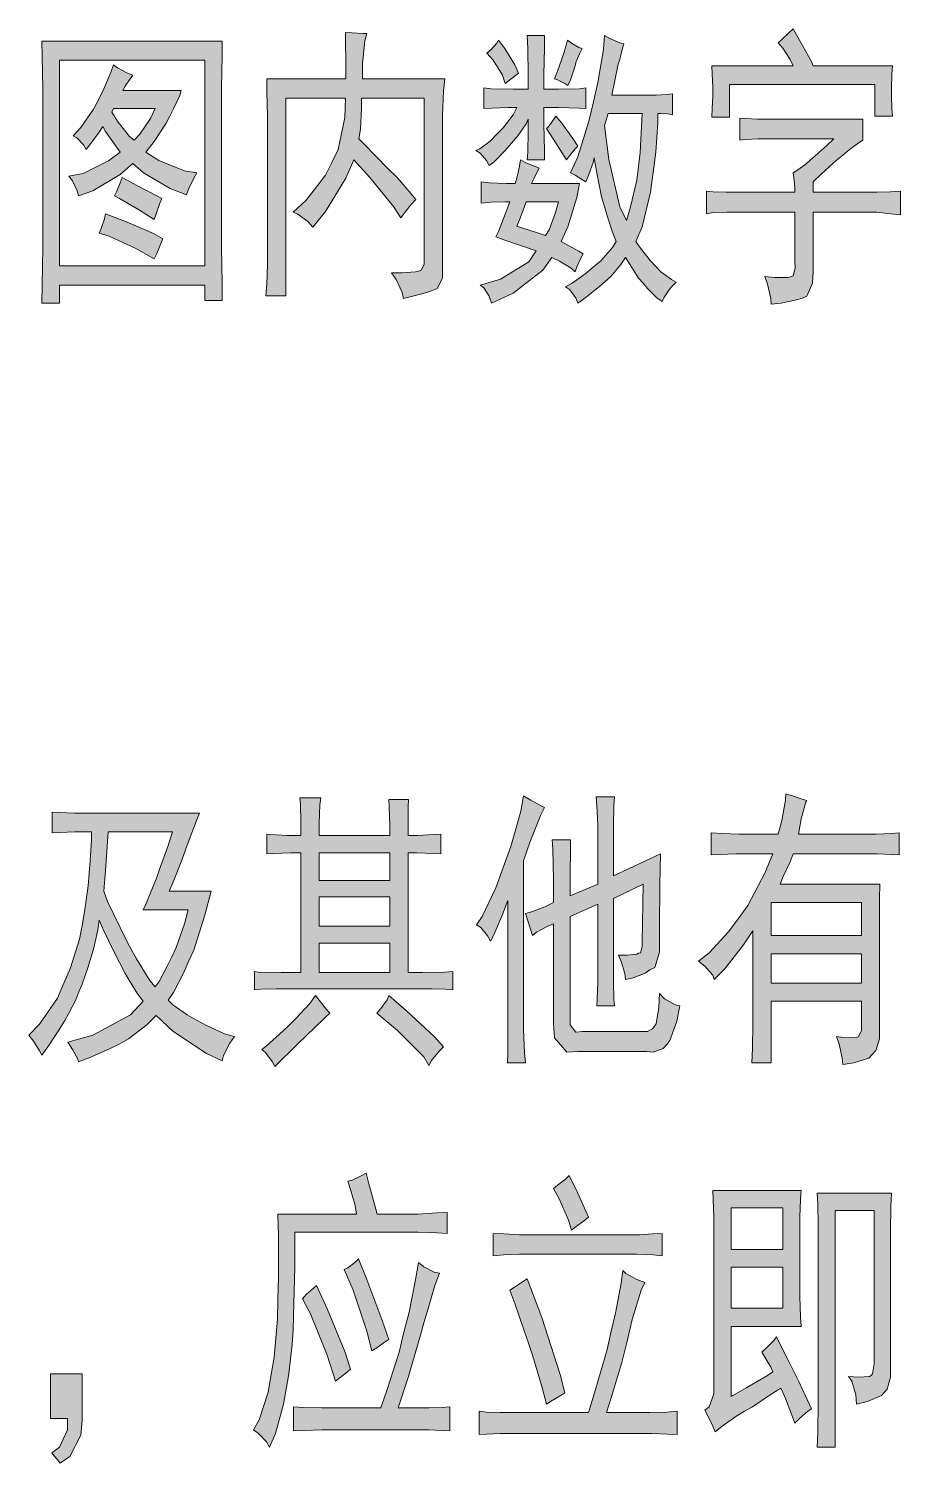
# Model space of a CAD drawing. Header units: millimetres. Extents: x 568 to 57335, y 85 to 28579.
# Drawn here: x 57292.76 to 57305.43, y 28330.88 to 28351.74 of the extents above; entities that cross this region are included whole.
import ezdxf

# ---------------------------------------------------------------- set-up
doc = ezdxf.new("R2010")
doc.units = ezdxf.units.MM

msp = doc.modelspace()

# ---------------------------------------------------------------- hatches: boundary and pattern name
h = msp.add_hatch(color=0)
h.dxf.hatch_style = 2
h.paths.add_polyline_path([(57296.602, 28349.069), (57296.792, 28349.243), (57297.073, 28349.608), (57297.164, 28349.79), (57297.256, 28349.98), (57297.354, 28350.444), (57297.362, 28350.725), (57296.496, 28350.725), (57296.496, 28347.853), (57296.207, 28347.853), (57296.222, 28348.02), (57296.23, 28348.309), (57296.23, 28348.423), (57296.23, 28350.299), (57296.23, 28350.466), (57296.222, 28350.824), (57296.222, 28351.006), (57297.37, 28351.006), (57297.37, 28351.234), (57297.362, 28351.576), (57297.362, 28351.682), (57297.461, 28351.674), (57297.62, 28351.667), (57297.673, 28351.667), (57297.643, 28351.56), (57297.613, 28351.226), (57297.613, 28351.006), (57298.806, 28351.006), (57298.79, 28350.831), (57298.775, 28350.474), (57298.775, 28350.299), (57298.775, 28348.24), (57298.775, 28348.111), (57298.699, 28347.959), (57298.623, 28347.929), (57298.547, 28347.898), (57298.342, 28347.845), (57298.205, 28347.815), (57298.19, 28347.898), (57298.099, 28348.088), (57298.031, 28348.187), (57298.183, 28348.187), (57298.38, 28348.202), (57298.426, 28348.21), (57298.464, 28348.225), (57298.509, 28348.309), (57298.509, 28348.377), (57298.509, 28350.725), (57297.597, 28350.725), (57297.597, 28350.573), (57297.582, 28350.277), (57297.56, 28350.132), (57297.62, 28350.071), (57297.818, 28349.866), (57297.97, 28349.714), (57298.114, 28349.57), (57298.319, 28349.334), (57298.388, 28349.251), (57298.312, 28349.175), (57298.205, 28349.038), (57298.167, 28348.985), (57298.061, 28349.152), (57297.719, 28349.57), (57297.484, 28349.828), (57297.37, 28349.562), (57297.073, 28349.076), (57296.891, 28348.848), (57296.815, 28348.932), (57296.671, 28349.038)])
h = msp.add_hatch(color=0)
h.dxf.hatch_style = 2
h.paths.add_polyline_path([(57300.021, 28350.854), (57300.021, 28351.059), (57300.014, 28351.447), (57300.006, 28351.636), (57300.257, 28351.636), (57300.257, 28351.454), (57300.249, 28351.067), (57300.249, 28350.854), (57300.462, 28350.854), (57300.766, 28350.862), (57300.857, 28350.877), (57300.857, 28350.573), (57300.766, 28350.58), (57300.462, 28350.588), (57300.249, 28350.588), (57300.249, 28350.345), (57300.257, 28349.965), (57300.257, 28349.828), (57300.006, 28349.828), (57300.014, 28349.942), (57300.021, 28350.239), (57300.021, 28350.421), (57299.991, 28350.352), (57299.869, 28350.178), (57299.778, 28350.071), (57299.687, 28349.965), (57299.527, 28349.798), (57299.451, 28349.745), (57299.413, 28349.821), (57299.322, 28349.927), (57299.261, 28349.965), (57299.315, 28349.988), (57299.466, 28350.102), (57299.565, 28350.201), (57299.656, 28350.292), (57299.801, 28350.482), (57299.854, 28350.588), (57299.725, 28350.588), (57299.489, 28350.58), (57299.375, 28350.573), (57299.375, 28350.877), (57299.482, 28350.862), (57299.801, 28350.854)])
h = msp.add_hatch(color=0)
h.dxf.hatch_style = 2
h.paths.add_polyline_path([(57299.588, 28351.568), (57299.679, 28351.447), (57299.824, 28351.211), (57299.877, 28351.089), (57299.687, 28350.937), (57299.649, 28351.059), (57299.512, 28351.279), (57299.421, 28351.378), (57299.482, 28351.431), (57299.565, 28351.523)])
h = msp.add_hatch(color=0)
h.dxf.hatch_style = 2
h.paths.add_polyline_path([(57300.804, 28351.447), (57300.773, 28351.378), (57300.72, 28351.257), (57300.705, 28351.196), (57300.682, 28351.135), (57300.637, 28350.991), (57300.599, 28350.907), (57300.553, 28350.937), (57300.447, 28350.991), (57300.401, 28351.006), (57300.447, 28351.12), (57300.545, 28351.393), (57300.591, 28351.568), (57300.652, 28351.523), (57300.758, 28351.462)])
h = msp.add_hatch(color=0)
h.paths.add_polyline_path([(57301.411, 28351.515), (57301.396, 28351.469), (57301.366, 28351.355), (57301.351, 28351.287), (57301.328, 28351.219), (57301.275, 28350.96), (57301.237, 28350.77), (57301.814, 28350.77), (57301.882, 28350.77), (57302.034, 28350.778), (57302.118, 28350.786), (57302.118, 28350.482), (57302.05, 28350.497), (57301.943, 28350.504), (57301.905, 28350.504), (57301.905, 28350.368), (57301.875, 28349.942), (57301.837, 28349.646), (57301.799, 28349.357), (57301.677, 28348.856), (57301.586, 28348.643), (57301.655, 28348.544), (57301.799, 28348.362), (57301.875, 28348.278), (57301.951, 28348.202), (57302.103, 28348.088), (57302.171, 28348.05), (57302.095, 28347.974), (57301.996, 28347.83), (57301.966, 28347.769), (57301.89, 28347.823), (57301.753, 28347.959), (57301.693, 28348.035), (57301.624, 28348.111), (57301.503, 28348.301), (57301.434, 28348.408), (57301.366, 28348.309), (57301.222, 28348.134), (57301.138, 28348.058), (57301.062, 28347.99), (57300.864, 28347.83), (57300.743, 28347.747), (57300.712, 28347.823), (57300.621, 28347.944), (57300.561, 28347.982), (57300.659, 28348.035), (57300.864, 28348.18), (57300.971, 28348.271), (57301.077, 28348.362), (57301.244, 28348.552), (57301.297, 28348.643), (57301.252, 28348.765), (57301.168, 28349.015), (57301.13, 28349.152), (57301.085, 28349.289), (57301.016, 28349.638), (57300.978, 28349.859), (57300.963, 28349.79), (57300.902, 28349.616), (57300.857, 28349.509), (57300.811, 28349.54), (57300.705, 28349.608), (57300.637, 28349.638), (57300.743, 28349.874), (57300.902, 28350.39), (57300.971, 28350.672), (57301.032, 28350.953), (57301.115, 28351.431), (57301.13, 28351.636), (57301.206, 28351.591), (57301.351, 28351.53)])
h.paths.add_polyline_path([(57301.13, 28350.33), (57301.191, 28349.836), (57301.351, 28349.144), (57301.449, 28348.947), (57301.51, 28349.144), (57301.601, 28349.532), (57301.624, 28349.737), (57301.647, 28349.935), (57301.67, 28350.314), (57301.677, 28350.504), (57301.184, 28350.504)])
h = msp.add_hatch(color=0)
h.dxf.hatch_style = 2
h.paths.add_polyline_path([(57303.873, 28351.735), (57303.987, 28351.523), (57304.139, 28351.257), (57304.162, 28351.196), (57305.317, 28351.196), (57305.309, 28351.067), (57305.301, 28350.877), (57305.301, 28350.808), (57305.301, 28350.748), (57305.309, 28350.58), (57305.317, 28350.466), (57305.058, 28350.466), (57305.058, 28350.922), (57302.946, 28350.922), (57302.946, 28350.451), (57302.688, 28350.451), (57302.695, 28350.573), (57302.703, 28350.755), (57302.703, 28350.824), (57302.703, 28350.892), (57302.695, 28351.074), (57302.688, 28351.196), (57303.873, 28351.196), (57303.827, 28351.287), (57303.721, 28351.454), (57303.653, 28351.53), (57303.706, 28351.576), (57303.812, 28351.674)])
h = msp.add_hatch(color=0)
h.paths.add_polyline_path([(57295.569, 28351.553), (57295.569, 28351.34), (57295.561, 28350.877), (57295.561, 28350.618), (57295.561, 28348.81), (57295.561, 28348.552), (57295.569, 28348.035), (57295.569, 28347.785), (57295.318, 28347.785), (57295.318, 28348.005), (57293.206, 28348.005), (57293.206, 28347.747), (57292.948, 28347.747), (57292.955, 28348.012), (57292.963, 28348.552), (57292.963, 28348.833), (57292.963, 28350.618), (57292.963, 28350.862), (57292.955, 28351.333), (57292.948, 28351.553)])
h.paths.add_polyline_path([(57295.318, 28348.286), (57295.318, 28351.279), (57293.206, 28351.279), (57293.206, 28348.286)])
h = msp.add_hatch(color=0)
h.paths.add_polyline_path([(57294.27, 28351.059), (57294.232, 28351.006), (57294.163, 28350.9), (57294.125, 28350.839), (57294.976, 28350.839), (57294.954, 28350.763), (57294.87, 28350.58), (57294.809, 28350.466), (57294.756, 28350.36), (57294.581, 28350.094), (57294.46, 28349.942), (57294.65, 28349.821), (57295.022, 28349.669), (57295.204, 28349.638), (57295.159, 28349.562), (57295.083, 28349.403), (57295.052, 28349.319), (57294.817, 28349.41), (57294.429, 28349.638), (57294.27, 28349.775), (57294.087, 28349.616), (57293.692, 28349.38), (57293.48, 28349.304), (57293.464, 28349.38), (57293.396, 28349.524), (57293.343, 28349.593), (57293.548, 28349.631), (57293.92, 28349.813), (57294.087, 28349.942), (57294.004, 28350.056), (57293.875, 28350.239), (57293.837, 28350.314), (57293.784, 28350.231), (57293.662, 28350.064), (57293.594, 28349.98), (57293.556, 28350.049), (57293.457, 28350.147), (57293.404, 28350.178), (57293.518, 28350.299), (57293.7, 28350.565), (57293.776, 28350.71), (57293.852, 28350.862), (57293.958, 28351.112), (57293.989, 28351.211), (57294.049, 28351.165), (57294.194, 28351.089)])
h.paths.add_polyline_path([(57293.966, 28350.52), (57294.057, 28350.375), (57294.224, 28350.17), (57294.293, 28350.117), (57294.376, 28350.201), (57294.528, 28350.428), (57294.596, 28350.573), (57293.989, 28350.573)])
h = msp.add_hatch(color=0)
h.dxf.hatch_style = 2
h.paths.add_polyline_path([(57300.424, 28350.466), (57300.507, 28350.36), (57300.667, 28350.14), (57300.743, 28350.026), (57300.705, 28349.988), (57300.621, 28349.889), (57300.576, 28349.828), (57300.485, 28349.973), (57300.34, 28350.201), (57300.287, 28350.284), (57300.325, 28350.322), (57300.393, 28350.421)])
h = msp.add_hatch(color=0)
h.dxf.hatch_style = 2
h.paths.add_polyline_path([(57304.884, 28350.421), (57304.884, 28350.117), (57304.83, 28350.079), (57304.686, 28349.973), (57304.595, 28349.897), (57304.496, 28349.821), (57304.283, 28349.623), (57304.162, 28349.509), (57304.162, 28349.357), (57305.02, 28349.357), (57305.089, 28349.357), (57305.286, 28349.365), (57305.431, 28349.372), (57305.431, 28349.031), (57305.286, 28349.046), (57305.089, 28349.069), (57305.02, 28349.069), (57304.162, 28349.069), (57304.162, 28348.202), (57304.154, 28348.035), (57304.071, 28347.845), (57303.995, 28347.815), (57303.919, 28347.792), (57303.698, 28347.747), (57303.554, 28347.731), (57303.546, 28347.815), (57303.501, 28348.02), (57303.463, 28348.134), (57303.607, 28348.119), (57303.797, 28348.119), (57303.835, 28348.126), (57303.873, 28348.142), (57303.903, 28348.256), (57303.896, 28348.354), (57303.896, 28349.069), (57303.007, 28349.069), (57302.908, 28349.069), (57302.711, 28349.061), (57302.612, 28349.046), (57302.612, 28349.372), (57302.711, 28349.365), (57302.901, 28349.357), (57302.999, 28349.357), (57303.896, 28349.357), (57303.896, 28349.433), (57303.881, 28349.57), (57303.873, 28349.638), (57303.926, 28349.676), (57304.055, 28349.767), (57304.124, 28349.828), (57304.192, 28349.889), (57304.367, 28350.041), (57304.466, 28350.132), (57303.478, 28350.132), (57303.364, 28350.132), (57303.174, 28350.125), (57303.098, 28350.117), (57303.098, 28350.436), (57303.174, 28350.428), (57303.356, 28350.421), (57303.463, 28350.421)])
h = msp.add_hatch(color=0)
h.paths.add_polyline_path([(57300.181, 28349.707), (57300.158, 28349.676), (57300.105, 28349.562), (57300.067, 28349.486), (57300.766, 28349.486), (57300.728, 28349.281), (57300.599, 28348.856), (57300.5, 28348.643), (57300.599, 28348.59), (57300.758, 28348.499), (57300.819, 28348.461), (57300.788, 28348.4), (57300.728, 28348.271), (57300.705, 28348.202), (57300.644, 28348.256), (57300.477, 28348.354), (57300.363, 28348.408), (57300.234, 28348.225), (57299.801, 28347.891), (57299.489, 28347.747), (57299.451, 28347.845), (57299.375, 28347.967), (57299.322, 28348.005), (57299.618, 28348.096), (57300.029, 28348.347), (57300.135, 28348.506), (57299.953, 28348.567), (57299.664, 28348.666), (57299.55, 28348.711), (57299.588, 28348.787), (57299.687, 28349.038), (57299.755, 28349.22), (57299.687, 28349.22), (57299.482, 28349.213), (57299.337, 28349.198), (57299.337, 28349.509), (57299.451, 28349.494), (57299.702, 28349.486), (57299.831, 28349.486), (57299.854, 28349.562), (57299.892, 28349.737), (57299.907, 28349.828), (57299.976, 28349.79), (57300.112, 28349.737)])
h.paths.add_polyline_path([(57299.854, 28348.863), (57299.93, 28348.841), (57300.143, 28348.772), (57300.272, 28348.727), (57300.325, 28348.81), (57300.416, 28349.061), (57300.462, 28349.22), (57299.991, 28349.22), (57299.96, 28349.137), (57299.892, 28348.955)])
h = msp.add_hatch(color=0)
h.dxf.hatch_style = 2
h.paths.add_polyline_path([(57294.118, 28349.57), (57294.331, 28349.456), (57294.619, 28349.304), (57294.695, 28349.266), (57294.665, 28349.198), (57294.612, 28349.046), (57294.581, 28348.962), (57294.369, 28349.099), (57294.08, 28349.266), (57294.004, 28349.304), (57294.034, 28349.365), (57294.087, 28349.494)])
h = msp.add_hatch(color=0)
h.dxf.hatch_style = 2
h.paths.add_polyline_path([(57293.875, 28349.046), (57294.156, 28348.939), (57294.574, 28348.757), (57294.71, 28348.681), (57294.68, 28348.613), (57294.619, 28348.468), (57294.581, 28348.392), (57294.323, 28348.537), (57293.928, 28348.719), (57293.784, 28348.765), (57293.814, 28348.833), (57293.86, 28348.97)])
h = msp.add_hatch(color=0)
h.paths.add_polyline_path([(57298.274, 28338.014), (57298.479, 28338.014), (57298.806, 28338.022), (57298.927, 28338.029), (57298.927, 28337.763), (57298.813, 28337.771), (57298.616, 28337.779), (57298.54, 28337.779), (57296.496, 28337.779), (57296.359, 28337.779), (57296.131, 28337.771), (57296.04, 28337.763), (57296.04, 28338.029), (57296.093, 28338.022), (57296.427, 28338.014), (57296.716, 28338.014), (57296.716, 28339.754), (57296.564, 28339.754), (57296.314, 28339.746), (57296.222, 28339.739), (57296.222, 28340.027), (57296.268, 28340.02), (57296.519, 28340.005), (57296.716, 28340.005), (57296.716, 28340.195), (57296.709, 28340.461), (57296.701, 28340.552), (57297.005, 28340.552), (57296.99, 28340.453), (57296.982, 28340.187), (57296.982, 28340.005), (57298.008, 28340.005), (57298.008, 28340.157), (57298, 28340.423), (57297.993, 28340.529), (57298.281, 28340.529), (57298.274, 28340.423), (57298.274, 28340.157), (57298.274, 28340.005), (57298.41, 28340.005), (57298.654, 28340.02), (57298.752, 28340.027), (57298.752, 28339.739), (57298.646, 28339.746), (57298.403, 28339.754), (57298.274, 28339.754)])
h.paths.add_polyline_path([(57298.008, 28338.014), (57298.008, 28338.44), (57296.982, 28338.44), (57296.982, 28338.014)])
h.paths.add_polyline_path([(57298.008, 28338.69), (57298.008, 28339.116), (57296.982, 28339.116), (57296.982, 28338.69)])
h.paths.add_polyline_path([(57298.008, 28339.351), (57298.008, 28339.754), (57296.982, 28339.754), (57296.982, 28339.351)])
h = msp.add_hatch(color=0)
h.dxf.hatch_style = 2
h.paths.add_polyline_path([(57300.257, 28340.415), (57300.203, 28340.309), (57300.051, 28339.921), (57299.953, 28339.64), (57299.953, 28337.406), (57299.953, 28337.194), (57299.968, 28336.844), (57299.983, 28336.7), (57299.717, 28336.7), (57299.725, 28336.844), (57299.725, 28337.194), (57299.725, 28337.406), (57299.725, 28339.063), (57299.649, 28338.857), (57299.52, 28338.561), (57299.474, 28338.47), (57299.428, 28338.546), (57299.33, 28338.668), (57299.269, 28338.706), (57299.353, 28338.827), (57299.55, 28339.245), (57299.656, 28339.541), (57299.77, 28339.845), (57299.915, 28340.362), (57299.953, 28340.582), (57300.059, 28340.521), (57300.211, 28340.438)])
h = msp.add_hatch(color=0)
h.dxf.hatch_style = 2
h.paths.add_polyline_path([(57300.386, 28339.032), (57300.386, 28339.359), (57300.378, 28339.815), (57300.371, 28339.944), (57300.637, 28339.944), (57300.637, 28339.83), (57300.629, 28339.427), (57300.629, 28339.131), (57301.032, 28339.298), (57301.032, 28339.989), (57301.032, 28340.157), (57301.016, 28340.445), (57301.009, 28340.567), (57301.275, 28340.567), (57301.267, 28340.445), (57301.259, 28340.149), (57301.259, 28339.974), (57301.259, 28339.42), (57301.943, 28339.739), (57301.936, 28339.291), (57301.928, 28338.668), (57301.928, 28338.485), (57301.928, 28338.31), (57301.86, 28338.09), (57301.791, 28338.052), (57301.723, 28338.007), (57301.548, 28337.938), (57301.434, 28337.915), (57301.427, 28337.999), (57301.373, 28338.174), (57301.335, 28338.265), (57301.457, 28338.265), (57301.601, 28338.28), (57301.624, 28338.295), (57301.655, 28338.303), (57301.677, 28338.386), (57301.677, 28338.455), (57301.693, 28339.298), (57301.259, 28339.093), (57301.259, 28338.014), (57301.259, 28337.87), (57301.267, 28337.627), (57301.275, 28337.528), (57301.016, 28337.528), (57301.024, 28337.627), (57301.032, 28337.87), (57301.032, 28338.014), (57301.032, 28339.009), (57300.629, 28338.827), (57300.629, 28337.376), (57300.629, 28337.254), (57300.712, 28337.148), (57300.804, 28337.156), (57301.7, 28337.156), (57301.753, 28337.156), (57301.829, 28337.194), (57301.852, 28337.232), (57301.882, 28337.27), (57301.92, 28337.505), (57301.928, 28337.71), (57302.004, 28337.634), (57302.156, 28337.543), (57302.224, 28337.528), (57302.179, 28337.308), (57302.08, 28337.026), (57302.034, 28336.966), (57301.981, 28336.912), (57301.837, 28336.859), (57301.738, 28336.867), (57300.75, 28336.867), (57300.583, 28336.859), (57300.401, 28337.064), (57300.386, 28337.27), (57300.386, 28338.721), (57300.295, 28338.683), (57300.143, 28338.599), (57300.082, 28338.554), (57299.983, 28338.873), (57300.067, 28338.895), (57300.264, 28338.971)])
h = msp.add_hatch(color=0)
h.paths.add_polyline_path([(57302.498, 28338.181), (57302.65, 28338.303), (57302.931, 28338.607), (57303.075, 28338.797), (57303.212, 28338.987), (57303.463, 28339.458), (57303.577, 28339.739), (57303.121, 28339.739), (57303.037, 28339.739), (57302.809, 28339.731), (57302.68, 28339.724), (57302.68, 28340.043), (57302.84, 28340.035), (57303.09, 28340.027), (57303.174, 28340.027), (57303.653, 28340.027), (57303.706, 28340.225), (57303.759, 28340.521), (57303.767, 28340.612), (57303.865, 28340.582), (57304.017, 28340.529), (57304.071, 28340.514), (57304.055, 28340.491), (57303.987, 28340.248), (57303.949, 28340.027), (57304.975, 28340.027), (57305.081, 28340.027), (57305.301, 28340.035), (57305.415, 28340.043), (57305.415, 28339.724), (57305.301, 28339.731), (57305.096, 28339.739), (57305.013, 28339.739), (57303.873, 28339.739), (57303.827, 28339.625), (57303.729, 28339.412), (57303.683, 28339.298), (57305.134, 28339.298), (57305.127, 28339.085), (57305.127, 28338.706), (57305.127, 28338.538), (57305.127, 28337.171), (57305.127, 28337.049), (57305.073, 28336.882), (57305.02, 28336.821), (57304.975, 28336.768), (57304.754, 28336.7), (57304.595, 28336.677), (57304.587, 28336.776), (57304.542, 28336.973), (57304.504, 28337.087), (57304.595, 28337.072), (57304.739, 28337.064), (57304.785, 28337.072), (57304.823, 28337.08), (57304.868, 28337.171), (57304.868, 28337.254), (57304.868, 28337.596), (57303.554, 28337.596), (57303.554, 28336.7), (57303.273, 28336.7), (57303.28, 28336.912), (57303.288, 28337.27), (57303.288, 28337.422), (57303.288, 28338.622), (57303.151, 28338.417), (57302.878, 28338.067), (57302.726, 28337.915), (57302.703, 28337.976), (57302.589, 28338.105)])
h.paths.add_polyline_path([(57304.868, 28338.554), (57304.868, 28339.032), (57303.554, 28339.032), (57303.554, 28338.554)])
h.paths.add_polyline_path([(57304.868, 28337.862), (57304.868, 28338.288), (57303.554, 28338.288), (57303.554, 28337.862)])
h = msp.add_hatch(color=0)
h.paths.add_polyline_path([(57295.242, 28340.331), (57295.204, 28340.233), (57295.106, 28339.982), (57295.045, 28339.815), (57294.984, 28339.648), (57294.862, 28339.344), (57294.802, 28339.199), (57295.409, 28339.199), (57295.318, 28338.85), (57295.159, 28338.341), (57295.083, 28338.174), (57295.014, 28338.014), (57294.862, 28337.725), (57294.786, 28337.611), (57294.855, 28337.543), (57295.06, 28337.399), (57295.197, 28337.323), (57295.333, 28337.247), (57295.607, 28337.125), (57295.751, 28337.087), (57295.683, 28336.988), (57295.592, 28336.806), (57295.569, 28336.73), (57295.341, 28336.837), (57294.855, 28337.163), (57294.612, 28337.391), (57294.475, 28337.254), (57294.209, 28337.049), (57294.072, 28336.973), (57293.935, 28336.905), (57293.639, 28336.776), (57293.48, 28336.715), (57293.472, 28336.753), (57293.396, 28336.897), (57293.328, 28337.004), (57293.692, 28337.102), (57294.239, 28337.399), (57294.422, 28337.596), (57294.331, 28337.718), (57294.163, 28337.999), (57294.08, 28338.158), (57293.996, 28338.318), (57293.852, 28338.622), (57293.784, 28338.774), (57293.761, 28338.63), (57293.7, 28338.356), (57293.662, 28338.227), (57293.624, 28338.098), (57293.533, 28337.847), (57293.487, 28337.733), (57293.442, 28337.619), (57293.335, 28337.414), (57293.282, 28337.315), (57293.221, 28337.216), (57293.062, 28336.966), (57292.948, 28336.814), (57292.917, 28336.875), (57292.826, 28337.019), (57292.758, 28337.102), (57292.917, 28337.262), (57293.176, 28337.642), (57293.267, 28337.862), (57293.366, 28338.083), (57293.495, 28338.5), (57293.533, 28338.698), (57293.571, 28338.895), (57293.624, 28339.275), (57293.639, 28339.458), (57293.654, 28339.64), (57293.67, 28339.944), (57293.67, 28340.058), (57293.518, 28340.058), (57293.426, 28340.058), (57293.214, 28340.05), (57293.1, 28340.043), (57293.1, 28340.347), (57293.214, 28340.339), (57293.426, 28340.331), (57293.518, 28340.331)])
h.paths.add_polyline_path([(57293.852, 28339.199), (57293.905, 28339.047), (57294.087, 28338.668), (57294.201, 28338.44), (57294.323, 28338.212), (57294.521, 28337.9), (57294.596, 28337.809), (57294.657, 28337.885), (57294.771, 28338.105), (57294.84, 28338.242), (57294.9, 28338.379), (57295.022, 28338.721), (57295.075, 28338.926), (57294.422, 28338.926), (57294.467, 28339.017), (57294.558, 28339.245), (57294.612, 28339.374), (57294.657, 28339.503), (57294.779, 28339.845), (57294.847, 28340.058), (57293.913, 28340.058), (57293.905, 28339.921), (57293.875, 28339.496)])
h = msp.add_hatch(color=0)
h.dxf.hatch_style = 2
h.paths.add_polyline_path([(57296.146, 28336.897), (57296.215, 28336.95), (57296.405, 28337.118), (57296.526, 28337.232), (57296.64, 28337.346), (57296.845, 28337.566), (57296.929, 28337.68), (57296.982, 28337.611), (57297.081, 28337.482), (57297.134, 28337.422), (57297.058, 28337.353), (57296.663, 28336.966), (57296.336, 28336.647), (57296.298, 28336.723), (57296.2, 28336.852)])
h = msp.add_hatch(color=0)
h.dxf.hatch_style = 2
h.paths.add_polyline_path([(57297.993, 28337.68), (57298.251, 28337.46), (57298.654, 28337.087), (57298.79, 28336.935), (57298.73, 28336.875), (57298.616, 28336.738), (57298.578, 28336.662), (57298.502, 28336.791), (57298.122, 28337.171), (57297.818, 28337.422), (57297.879, 28337.49), (57297.97, 28337.619)])
h = msp.add_hatch(color=0)
h.dxf.hatch_style = 2
h.paths.add_polyline_path([(57297.666, 28335.097), (57297.704, 28334.945), (57297.787, 28334.648), (57297.825, 28334.504), (57298.281, 28334.504), (57298.418, 28334.504), (57298.692, 28334.519), (57298.843, 28334.527), (57298.843, 28334.223), (57298.692, 28334.231), (57298.418, 28334.238), (57298.281, 28334.238), (57296.625, 28334.238), (57296.625, 28333.737), (57296.61, 28333.03), (57296.602, 28332.817), (57296.587, 28332.605), (57296.541, 28332.179), (57296.503, 28331.959), (57296.465, 28331.739), (57296.344, 28331.313), (57296.26, 28331.116), (57296.215, 28331.192), (57296.101, 28331.313), (57296.025, 28331.366), (57296.108, 28331.511), (57296.238, 28331.913), (57296.283, 28332.172), (57296.329, 28332.422), (57296.374, 28332.977), (57296.382, 28333.273), (57296.389, 28333.57), (57296.389, 28334.185), (57296.382, 28334.504), (57297.522, 28334.504), (57297.506, 28334.626), (57297.438, 28334.861), (57297.4, 28334.983), (57297.461, 28334.998), (57297.59, 28335.059)])
h = msp.add_hatch(color=0)
h.dxf.hatch_style = 2
h.paths.add_polyline_path([(57300.614, 28335.066), (57300.743, 28334.808), (57300.88, 28334.504), (57300.895, 28334.458), (57300.842, 28334.413), (57300.72, 28334.322), (57300.652, 28334.269), (57300.606, 28334.413), (57300.477, 28334.717), (57300.386, 28334.876), (57300.447, 28334.922), (57300.561, 28335.013)])
h = msp.add_hatch(color=0)
h.paths.add_polyline_path([(57303.987, 28334.846), (57303.979, 28334.717), (57303.972, 28334.458), (57303.972, 28334.322), (57303.972, 28333.463), (57303.972, 28333.304), (57303.979, 28333.007), (57303.987, 28332.871), (57302.969, 28332.871), (57302.969, 28331.853), (57303.197, 28331.982), (57303.501, 28332.156), (57303.577, 28332.21), (57303.546, 28332.278), (57303.463, 28332.422), (57303.417, 28332.498), (57303.486, 28332.559), (57303.592, 28332.665), (57303.63, 28332.719), (57303.683, 28332.605), (57303.812, 28332.362), (57303.881, 28332.217), (57303.949, 28332.08), (57304.078, 28331.807), (57304.139, 28331.67), (57304.086, 28331.64), (57303.964, 28331.533), (57303.896, 28331.465), (57303.85, 28331.594), (57303.751, 28331.845), (57303.691, 28331.974), (57303.539, 28331.875), (57303.28, 28331.701), (57303.166, 28331.64), (57303.053, 28331.571), (57302.84, 28331.419), (57302.741, 28331.336), (57302.703, 28331.419), (57302.627, 28331.579), (57302.589, 28331.655), (57302.65, 28331.701), (57302.718, 28331.891), (57302.718, 28332.027), (57302.718, 28334.322), (57302.718, 28334.458), (57302.711, 28334.717), (57302.703, 28334.846)])
h.paths.add_polyline_path([(57303.721, 28333.987), (57303.721, 28334.595), (57302.969, 28334.595), (57302.969, 28333.987)])
h.paths.add_polyline_path([(57303.721, 28333.137), (57303.721, 28333.729), (57302.969, 28333.729), (57302.969, 28333.137)])
h = msp.add_hatch(color=0)
h.dxf.hatch_style = 2
h.paths.add_polyline_path([(57305.301, 28334.808), (57305.294, 28334.618), (57305.286, 28334.253), (57305.286, 28334.086), (57305.286, 28332.263), (57305.286, 28332.134), (57305.241, 28331.959), (57305.203, 28331.913), (57305.157, 28331.868), (57304.952, 28331.777), (57304.792, 28331.739), (57304.785, 28331.875), (57304.724, 28332.073), (57304.678, 28332.141), (57304.823, 28332.134), (57304.982, 28332.141), (57305.005, 28332.156), (57305.028, 28332.179), (57305.051, 28332.324), (57305.051, 28332.445), (57305.051, 28334.557), (57304.481, 28334.557), (57304.481, 28331.116), (57304.223, 28331.116), (57304.23, 28331.321), (57304.238, 28331.777), (57304.238, 28332.027), (57304.238, 28334.155), (57304.238, 28334.329), (57304.23, 28334.656), (57304.223, 28334.808)])
h = msp.add_hatch(color=0)
h.dxf.hatch_style = 2
h.paths.add_polyline_path([(57301.586, 28334.2), (57301.639, 28334.2), (57301.829, 28334.215), (57301.966, 28334.223), (57301.966, 28333.896), (57301.837, 28333.911), (57301.594, 28333.919), (57301.487, 28333.919), (57299.968, 28333.919), (57299.892, 28333.919), (57299.664, 28333.911), (57299.512, 28333.896), (57299.512, 28334.223), (57299.664, 28334.215), (57299.892, 28334.2), (57299.968, 28334.2)])
h = msp.add_hatch(color=0)
h.dxf.hatch_style = 2
h.paths.add_polyline_path([(57297.552, 28333.851), (57297.673, 28333.554), (57297.894, 28332.969), (57297.993, 28332.681), (57297.932, 28332.643), (57297.818, 28332.559), (57297.749, 28332.514), (57297.673, 28332.802), (57297.476, 28333.395), (57297.347, 28333.699), (57297.4, 28333.722), (57297.499, 28333.798)])
h = msp.add_hatch(color=0)
h.dxf.hatch_style = 2
h.paths.add_polyline_path([(57298.73, 28333.646), (57298.661, 28333.463), (57298.555, 28333.099), (57298.502, 28332.924), (57298.456, 28332.741), (57298.274, 28332.126), (57298.129, 28331.685), (57298.486, 28331.685), (57298.578, 28331.685), (57298.768, 28331.693), (57298.881, 28331.701), (57298.881, 28331.351), (57298.768, 28331.359), (57298.578, 28331.366), (57298.486, 28331.366), (57297.134, 28331.366), (57297.02, 28331.366), (57296.762, 28331.359), (57296.61, 28331.351), (57296.61, 28331.701), (57296.754, 28331.693), (57297.02, 28331.685), (57297.134, 28331.685), (57297.879, 28331.685), (57297.97, 28331.951), (57298.145, 28332.498), (57298.213, 28332.787), (57298.289, 28333.076), (57298.388, 28333.577), (57298.426, 28333.798), (57298.502, 28333.737), (57298.654, 28333.661)])
h = msp.add_hatch(color=0)
h.dxf.hatch_style = 2
h.paths.add_polyline_path([(57301.715, 28333.509), (57301.662, 28333.395), (57301.533, 28332.969), (57301.457, 28332.658), (57301.381, 28332.346), (57301.229, 28331.83), (57301.161, 28331.617), (57301.677, 28331.617), (57301.791, 28331.617), (57302.042, 28331.625), (57302.186, 28331.64), (57302.186, 28331.298), (57302.042, 28331.306), (57301.822, 28331.313), (57301.738, 28331.313), (57299.725, 28331.313), (57299.618, 28331.313), (57299.413, 28331.306), (57299.307, 28331.298), (57299.307, 28331.64), (57299.413, 28331.625), (57299.611, 28331.617), (57299.717, 28331.617), (57300.895, 28331.617), (57301.001, 28331.951), (57301.168, 28332.536), (57301.229, 28332.802), (57301.29, 28333.061), (57301.373, 28333.501), (57301.396, 28333.684), (57301.442, 28333.638), (57301.601, 28333.554)])
h = msp.add_hatch(color=0)
h.dxf.hatch_style = 2
h.paths.add_polyline_path([(57296.944, 28333.463), (57297.104, 28333.114), (57297.354, 28332.506), (57297.438, 28332.248), (57297.392, 28332.21), (57297.286, 28332.126), (57297.218, 28332.073), (57297.096, 28332.453), (57296.853, 28333.053), (57296.739, 28333.273), (57296.792, 28333.334), (57296.899, 28333.425)])
h = msp.add_hatch(color=0)
h.dxf.hatch_style = 2
h.paths.add_polyline_path([(57300.006, 28333.562), (57300.219, 28333), (57300.485, 28332.172), (57300.553, 28331.906), (57300.507, 28331.875), (57300.371, 28331.792), (57300.287, 28331.739), (57300.219, 28331.997), (57300.082, 28332.453), (57300.021, 28332.643), (57299.953, 28332.833), (57299.824, 28333.205), (57299.755, 28333.395), (57299.808, 28333.433), (57299.938, 28333.516)])
h = msp.add_hatch(color=0)
h.dxf.hatch_style = 2
h.paths.add_polyline_path([(57293.077, 28332.179), (57293.533, 28332.179), (57293.533, 28331.503), (57293.518, 28331.29), (57293.358, 28330.979), (57293.214, 28330.88), (57293.092, 28331.032), (57293.206, 28331.116), (57293.32, 28331.366), (57293.32, 28331.533), (57293.077, 28331.533)])

# ---------------------------------------------------------------- linework, layer by layer
at = {"color": 0, "lineweight": 0}
for points in [[(57296.602, 28349.069), (57296.792, 28349.243), (57297.073, 28349.608), (57297.164, 28349.79), (57297.256, 28349.98), (57297.354, 28350.444), (57297.362, 28350.725), (57296.496, 28350.725), (57296.496, 28347.853), (57296.207, 28347.853), (57296.222, 28348.02), (57296.23, 28348.309), (57296.23, 28348.423), (57296.23, 28350.299), (57296.23, 28350.466), (57296.222, 28350.824), (57296.222, 28351.006), (57297.37, 28351.006), (57297.37, 28351.234), (57297.362, 28351.576), (57297.362, 28351.682), (57297.461, 28351.674), (57297.62, 28351.667), (57297.673, 28351.667), (57297.643, 28351.56), (57297.613, 28351.226), (57297.613, 28351.006), (57298.806, 28351.006), (57298.79, 28350.831), (57298.775, 28350.474), (57298.775, 28350.299), (57298.775, 28348.24), (57298.775, 28348.111), (57298.699, 28347.959), (57298.623, 28347.929), (57298.547, 28347.898), (57298.342, 28347.845), (57298.205, 28347.815), (57298.19, 28347.898), (57298.099, 28348.088), (57298.031, 28348.187), (57298.183, 28348.187), (57298.38, 28348.202), (57298.426, 28348.21), (57298.464, 28348.225), (57298.509, 28348.309), (57298.509, 28348.377), (57298.509, 28350.725), (57297.597, 28350.725), (57297.597, 28350.573), (57297.582, 28350.277), (57297.56, 28350.132), (57297.62, 28350.071), (57297.818, 28349.866), (57297.97, 28349.714), (57298.114, 28349.57), (57298.319, 28349.334), (57298.388, 28349.251), (57298.312, 28349.175), (57298.205, 28349.038), (57298.167, 28348.985), (57298.061, 28349.152), (57297.719, 28349.57), (57297.484, 28349.828), (57297.37, 28349.562), (57297.073, 28349.076), (57296.891, 28348.848), (57296.815, 28348.932), (57296.671, 28349.038)], [(57300.021, 28350.854), (57300.021, 28351.059), (57300.014, 28351.447), (57300.006, 28351.636), (57300.257, 28351.636), (57300.257, 28351.454), (57300.249, 28351.067), (57300.249, 28350.854), (57300.462, 28350.854), (57300.766, 28350.862), (57300.857, 28350.877), (57300.857, 28350.573), (57300.766, 28350.58), (57300.462, 28350.588), (57300.249, 28350.588), (57300.249, 28350.345), (57300.257, 28349.965), (57300.257, 28349.828), (57300.006, 28349.828), (57300.014, 28349.942), (57300.021, 28350.239), (57300.021, 28350.421), (57299.991, 28350.352), (57299.869, 28350.178), (57299.778, 28350.071), (57299.687, 28349.965), (57299.527, 28349.798), (57299.451, 28349.745), (57299.413, 28349.821), (57299.322, 28349.927), (57299.261, 28349.965), (57299.315, 28349.988), (57299.466, 28350.102), (57299.565, 28350.201), (57299.656, 28350.292), (57299.801, 28350.482), (57299.854, 28350.588), (57299.725, 28350.588), (57299.489, 28350.58), (57299.375, 28350.573), (57299.375, 28350.877), (57299.482, 28350.862), (57299.801, 28350.854)], [(57299.588, 28351.568), (57299.679, 28351.447), (57299.824, 28351.211), (57299.877, 28351.089), (57299.687, 28350.937), (57299.649, 28351.059), (57299.512, 28351.279), (57299.421, 28351.378), (57299.482, 28351.431), (57299.565, 28351.523)], [(57300.804, 28351.447), (57300.773, 28351.378), (57300.72, 28351.257), (57300.705, 28351.196), (57300.682, 28351.135), (57300.637, 28350.991), (57300.599, 28350.907), (57300.553, 28350.937), (57300.447, 28350.991), (57300.401, 28351.006), (57300.447, 28351.12), (57300.545, 28351.393), (57300.591, 28351.568), (57300.652, 28351.523), (57300.758, 28351.462)], [(57301.411, 28351.515), (57301.396, 28351.469), (57301.366, 28351.355), (57301.351, 28351.287), (57301.328, 28351.219), (57301.275, 28350.96), (57301.237, 28350.77), (57301.814, 28350.77), (57301.882, 28350.77), (57302.034, 28350.778), (57302.118, 28350.786), (57302.118, 28350.482), (57302.05, 28350.497), (57301.943, 28350.504), (57301.905, 28350.504), (57301.905, 28350.368), (57301.875, 28349.942), (57301.837, 28349.646), (57301.799, 28349.357), (57301.677, 28348.856), (57301.586, 28348.643), (57301.655, 28348.544), (57301.799, 28348.362), (57301.875, 28348.278), (57301.951, 28348.202), (57302.103, 28348.088), (57302.171, 28348.05), (57302.095, 28347.974), (57301.996, 28347.83), (57301.966, 28347.769), (57301.89, 28347.823), (57301.753, 28347.959), (57301.693, 28348.035), (57301.624, 28348.111), (57301.503, 28348.301), (57301.434, 28348.408), (57301.366, 28348.309), (57301.222, 28348.134), (57301.138, 28348.058), (57301.062, 28347.99), (57300.864, 28347.83), (57300.743, 28347.747), (57300.712, 28347.823), (57300.621, 28347.944), (57300.561, 28347.982), (57300.659, 28348.035), (57300.864, 28348.18), (57300.971, 28348.271), (57301.077, 28348.362), (57301.244, 28348.552), (57301.297, 28348.643), (57301.252, 28348.765), (57301.168, 28349.015), (57301.13, 28349.152), (57301.085, 28349.289), (57301.016, 28349.638), (57300.978, 28349.859), (57300.963, 28349.79), (57300.902, 28349.616), (57300.857, 28349.509), (57300.811, 28349.54), (57300.705, 28349.608), (57300.637, 28349.638), (57300.743, 28349.874), (57300.902, 28350.39), (57300.971, 28350.672), (57301.032, 28350.953), (57301.115, 28351.431), (57301.13, 28351.636), (57301.206, 28351.591), (57301.351, 28351.53)], [(57303.873, 28351.735), (57303.987, 28351.523), (57304.139, 28351.257), (57304.162, 28351.196), (57305.317, 28351.196), (57305.309, 28351.067), (57305.301, 28350.877), (57305.301, 28350.808), (57305.301, 28350.748), (57305.309, 28350.58), (57305.317, 28350.466), (57305.058, 28350.466), (57305.058, 28350.922), (57302.946, 28350.922), (57302.946, 28350.451), (57302.688, 28350.451), (57302.695, 28350.573), (57302.703, 28350.755), (57302.703, 28350.824), (57302.703, 28350.892), (57302.695, 28351.074), (57302.688, 28351.196), (57303.873, 28351.196), (57303.827, 28351.287), (57303.721, 28351.454), (57303.653, 28351.53), (57303.706, 28351.576), (57303.812, 28351.674)], [(57295.569, 28351.553), (57295.569, 28351.34), (57295.561, 28350.877), (57295.561, 28350.618), (57295.561, 28348.81), (57295.561, 28348.552), (57295.569, 28348.035), (57295.569, 28347.785), (57295.318, 28347.785), (57295.318, 28348.005), (57293.206, 28348.005), (57293.206, 28347.747), (57292.948, 28347.747), (57292.955, 28348.012), (57292.963, 28348.552), (57292.963, 28348.833), (57292.963, 28350.618), (57292.963, 28350.862), (57292.955, 28351.333), (57292.948, 28351.553)], [(57295.318, 28348.286), (57295.318, 28351.279), (57293.206, 28351.279), (57293.206, 28348.286)], [(57294.27, 28351.059), (57294.232, 28351.006), (57294.163, 28350.9), (57294.125, 28350.839), (57294.976, 28350.839), (57294.954, 28350.763), (57294.87, 28350.58), (57294.809, 28350.466), (57294.756, 28350.36), (57294.581, 28350.094), (57294.46, 28349.942), (57294.65, 28349.821), (57295.022, 28349.669), (57295.204, 28349.638), (57295.159, 28349.562), (57295.083, 28349.403), (57295.052, 28349.319), (57294.817, 28349.41), (57294.429, 28349.638), (57294.27, 28349.775), (57294.087, 28349.616), (57293.692, 28349.38), (57293.48, 28349.304), (57293.464, 28349.38), (57293.396, 28349.524), (57293.343, 28349.593), (57293.548, 28349.631), (57293.92, 28349.813), (57294.087, 28349.942), (57294.004, 28350.056), (57293.875, 28350.239), (57293.837, 28350.314), (57293.784, 28350.231), (57293.662, 28350.064), (57293.594, 28349.98), (57293.556, 28350.049), (57293.457, 28350.147), (57293.404, 28350.178), (57293.518, 28350.299), (57293.7, 28350.565), (57293.776, 28350.71), (57293.852, 28350.862), (57293.958, 28351.112), (57293.989, 28351.211), (57294.049, 28351.165), (57294.194, 28351.089)], [(57293.966, 28350.52), (57294.057, 28350.375), (57294.224, 28350.17), (57294.293, 28350.117), (57294.376, 28350.201), (57294.528, 28350.428), (57294.596, 28350.573), (57293.989, 28350.573)], [(57300.424, 28350.466), (57300.507, 28350.36), (57300.667, 28350.14), (57300.743, 28350.026), (57300.705, 28349.988), (57300.621, 28349.889), (57300.576, 28349.828), (57300.485, 28349.973), (57300.34, 28350.201), (57300.287, 28350.284), (57300.325, 28350.322), (57300.393, 28350.421)], [(57301.13, 28350.33), (57301.191, 28349.836), (57301.351, 28349.144), (57301.449, 28348.947), (57301.51, 28349.144), (57301.601, 28349.532), (57301.624, 28349.737), (57301.647, 28349.935), (57301.67, 28350.314), (57301.677, 28350.504), (57301.184, 28350.504)], [(57304.884, 28350.421), (57304.884, 28350.117), (57304.83, 28350.079), (57304.686, 28349.973), (57304.595, 28349.897), (57304.496, 28349.821), (57304.283, 28349.623), (57304.162, 28349.509), (57304.162, 28349.357), (57305.02, 28349.357), (57305.089, 28349.357), (57305.286, 28349.365), (57305.431, 28349.372), (57305.431, 28349.031), (57305.286, 28349.046), (57305.089, 28349.069), (57305.02, 28349.069), (57304.162, 28349.069), (57304.162, 28348.202), (57304.154, 28348.035), (57304.071, 28347.845), (57303.995, 28347.815), (57303.919, 28347.792), (57303.698, 28347.747), (57303.554, 28347.731), (57303.546, 28347.815), (57303.501, 28348.02), (57303.463, 28348.134), (57303.607, 28348.119), (57303.797, 28348.119), (57303.835, 28348.126), (57303.873, 28348.142), (57303.903, 28348.256), (57303.896, 28348.354), (57303.896, 28349.069), (57303.007, 28349.069), (57302.908, 28349.069), (57302.711, 28349.061), (57302.612, 28349.046), (57302.612, 28349.372), (57302.711, 28349.365), (57302.901, 28349.357), (57302.999, 28349.357), (57303.896, 28349.357), (57303.896, 28349.433), (57303.881, 28349.57), (57303.873, 28349.638), (57303.926, 28349.676), (57304.055, 28349.767), (57304.124, 28349.828), (57304.192, 28349.889), (57304.367, 28350.041), (57304.466, 28350.132), (57303.478, 28350.132), (57303.364, 28350.132), (57303.174, 28350.125), (57303.098, 28350.117), (57303.098, 28350.436), (57303.174, 28350.428), (57303.356, 28350.421), (57303.463, 28350.421)], [(57300.181, 28349.707), (57300.158, 28349.676), (57300.105, 28349.562), (57300.067, 28349.486), (57300.766, 28349.486), (57300.728, 28349.281), (57300.599, 28348.856), (57300.5, 28348.643), (57300.599, 28348.59), (57300.758, 28348.499), (57300.819, 28348.461), (57300.788, 28348.4), (57300.728, 28348.271), (57300.705, 28348.202), (57300.644, 28348.256), (57300.477, 28348.354), (57300.363, 28348.408), (57300.234, 28348.225), (57299.801, 28347.891), (57299.489, 28347.747), (57299.451, 28347.845), (57299.375, 28347.967), (57299.322, 28348.005), (57299.618, 28348.096), (57300.029, 28348.347), (57300.135, 28348.506), (57299.953, 28348.567), (57299.664, 28348.666), (57299.55, 28348.711), (57299.588, 28348.787), (57299.687, 28349.038), (57299.755, 28349.22), (57299.687, 28349.22), (57299.482, 28349.213), (57299.337, 28349.198), (57299.337, 28349.509), (57299.451, 28349.494), (57299.702, 28349.486), (57299.831, 28349.486), (57299.854, 28349.562), (57299.892, 28349.737), (57299.907, 28349.828), (57299.976, 28349.79), (57300.112, 28349.737)], [(57294.118, 28349.57), (57294.331, 28349.456), (57294.619, 28349.304), (57294.695, 28349.266), (57294.665, 28349.198), (57294.612, 28349.046), (57294.581, 28348.962), (57294.369, 28349.099), (57294.08, 28349.266), (57294.004, 28349.304), (57294.034, 28349.365), (57294.087, 28349.494)], [(57299.854, 28348.863), (57299.93, 28348.841), (57300.143, 28348.772), (57300.272, 28348.727), (57300.325, 28348.81), (57300.416, 28349.061), (57300.462, 28349.22), (57299.991, 28349.22), (57299.96, 28349.137), (57299.892, 28348.955)], [(57293.875, 28349.046), (57294.156, 28348.939), (57294.574, 28348.757), (57294.71, 28348.681), (57294.68, 28348.613), (57294.619, 28348.468), (57294.581, 28348.392), (57294.323, 28348.537), (57293.928, 28348.719), (57293.784, 28348.765), (57293.814, 28348.833), (57293.86, 28348.97)], [(57298.274, 28338.014), (57298.479, 28338.014), (57298.806, 28338.022), (57298.927, 28338.029), (57298.927, 28337.763), (57298.813, 28337.771), (57298.616, 28337.779), (57298.54, 28337.779), (57296.496, 28337.779), (57296.359, 28337.779), (57296.131, 28337.771), (57296.04, 28337.763), (57296.04, 28338.029), (57296.093, 28338.022), (57296.427, 28338.014), (57296.716, 28338.014), (57296.716, 28339.754), (57296.564, 28339.754), (57296.314, 28339.746), (57296.222, 28339.739), (57296.222, 28340.027), (57296.268, 28340.02), (57296.519, 28340.005), (57296.716, 28340.005), (57296.716, 28340.195), (57296.709, 28340.461), (57296.701, 28340.552), (57297.005, 28340.552), (57296.99, 28340.453), (57296.982, 28340.187), (57296.982, 28340.005), (57298.008, 28340.005), (57298.008, 28340.157), (57298, 28340.423), (57297.993, 28340.529), (57298.281, 28340.529), (57298.274, 28340.423), (57298.274, 28340.157), (57298.274, 28340.005), (57298.41, 28340.005), (57298.654, 28340.02), (57298.752, 28340.027), (57298.752, 28339.739), (57298.646, 28339.746), (57298.403, 28339.754), (57298.274, 28339.754)], [(57300.257, 28340.415), (57300.203, 28340.309), (57300.051, 28339.921), (57299.953, 28339.64), (57299.953, 28337.406), (57299.953, 28337.194), (57299.968, 28336.844), (57299.983, 28336.7), (57299.717, 28336.7), (57299.725, 28336.844), (57299.725, 28337.194), (57299.725, 28337.406), (57299.725, 28339.063), (57299.649, 28338.857), (57299.52, 28338.561), (57299.474, 28338.47), (57299.428, 28338.546), (57299.33, 28338.668), (57299.269, 28338.706), (57299.353, 28338.827), (57299.55, 28339.245), (57299.656, 28339.541), (57299.77, 28339.845), (57299.915, 28340.362), (57299.953, 28340.582), (57300.059, 28340.521), (57300.211, 28340.438)], [(57300.386, 28339.032), (57300.386, 28339.359), (57300.378, 28339.815), (57300.371, 28339.944), (57300.637, 28339.944), (57300.637, 28339.83), (57300.629, 28339.427), (57300.629, 28339.131), (57301.032, 28339.298), (57301.032, 28339.989), (57301.032, 28340.157), (57301.016, 28340.445), (57301.009, 28340.567), (57301.275, 28340.567), (57301.267, 28340.445), (57301.259, 28340.149), (57301.259, 28339.974), (57301.259, 28339.42), (57301.943, 28339.739), (57301.936, 28339.291), (57301.928, 28338.668), (57301.928, 28338.485), (57301.928, 28338.31), (57301.86, 28338.09), (57301.791, 28338.052), (57301.723, 28338.007), (57301.548, 28337.938), (57301.434, 28337.915), (57301.427, 28337.999), (57301.373, 28338.174), (57301.335, 28338.265), (57301.457, 28338.265), (57301.601, 28338.28), (57301.624, 28338.295), (57301.655, 28338.303), (57301.677, 28338.386), (57301.677, 28338.455), (57301.693, 28339.298), (57301.259, 28339.093), (57301.259, 28338.014), (57301.259, 28337.87), (57301.267, 28337.627), (57301.275, 28337.528), (57301.016, 28337.528), (57301.024, 28337.627), (57301.032, 28337.87), (57301.032, 28338.014), (57301.032, 28339.009), (57300.629, 28338.827), (57300.629, 28337.376), (57300.629, 28337.254), (57300.712, 28337.148), (57300.804, 28337.156), (57301.7, 28337.156), (57301.753, 28337.156), (57301.829, 28337.194), (57301.852, 28337.232), (57301.882, 28337.27), (57301.92, 28337.505), (57301.928, 28337.71), (57302.004, 28337.634), (57302.156, 28337.543), (57302.224, 28337.528), (57302.179, 28337.308), (57302.08, 28337.026), (57302.034, 28336.966), (57301.981, 28336.912), (57301.837, 28336.859), (57301.738, 28336.867), (57300.75, 28336.867), (57300.583, 28336.859), (57300.401, 28337.064), (57300.386, 28337.27), (57300.386, 28338.721), (57300.295, 28338.683), (57300.143, 28338.599), (57300.082, 28338.554), (57299.983, 28338.873), (57300.067, 28338.895), (57300.264, 28338.971)], [(57302.498, 28338.181), (57302.65, 28338.303), (57302.931, 28338.607), (57303.075, 28338.797), (57303.212, 28338.987), (57303.463, 28339.458), (57303.577, 28339.739), (57303.121, 28339.739), (57303.037, 28339.739), (57302.809, 28339.731), (57302.68, 28339.724), (57302.68, 28340.043), (57302.84, 28340.035), (57303.09, 28340.027), (57303.174, 28340.027), (57303.653, 28340.027), (57303.706, 28340.225), (57303.759, 28340.521), (57303.767, 28340.612), (57303.865, 28340.582), (57304.017, 28340.529), (57304.071, 28340.514), (57304.055, 28340.491), (57303.987, 28340.248), (57303.949, 28340.027), (57304.975, 28340.027), (57305.081, 28340.027), (57305.301, 28340.035), (57305.415, 28340.043), (57305.415, 28339.724), (57305.301, 28339.731), (57305.096, 28339.739), (57305.013, 28339.739), (57303.873, 28339.739), (57303.827, 28339.625), (57303.729, 28339.412), (57303.683, 28339.298), (57305.134, 28339.298), (57305.127, 28339.085), (57305.127, 28338.706), (57305.127, 28338.538), (57305.127, 28337.171), (57305.127, 28337.049), (57305.073, 28336.882), (57305.02, 28336.821), (57304.975, 28336.768), (57304.754, 28336.7), (57304.595, 28336.677), (57304.587, 28336.776), (57304.542, 28336.973), (57304.504, 28337.087), (57304.595, 28337.072), (57304.739, 28337.064), (57304.785, 28337.072), (57304.823, 28337.08), (57304.868, 28337.171), (57304.868, 28337.254), (57304.868, 28337.596), (57303.554, 28337.596), (57303.554, 28336.7), (57303.273, 28336.7), (57303.28, 28336.912), (57303.288, 28337.27), (57303.288, 28337.422), (57303.288, 28338.622), (57303.151, 28338.417), (57302.878, 28338.067), (57302.726, 28337.915), (57302.703, 28337.976), (57302.589, 28338.105)], [(57295.242, 28340.331), (57295.204, 28340.233), (57295.106, 28339.982), (57295.045, 28339.815), (57294.984, 28339.648), (57294.862, 28339.344), (57294.802, 28339.199), (57295.409, 28339.199), (57295.318, 28338.85), (57295.159, 28338.341), (57295.083, 28338.174), (57295.014, 28338.014), (57294.862, 28337.725), (57294.786, 28337.611), (57294.855, 28337.543), (57295.06, 28337.399), (57295.197, 28337.323), (57295.333, 28337.247), (57295.607, 28337.125), (57295.751, 28337.087), (57295.683, 28336.988), (57295.592, 28336.806), (57295.569, 28336.73), (57295.341, 28336.837), (57294.855, 28337.163), (57294.612, 28337.391), (57294.475, 28337.254), (57294.209, 28337.049), (57294.072, 28336.973), (57293.935, 28336.905), (57293.639, 28336.776), (57293.48, 28336.715), (57293.472, 28336.753), (57293.396, 28336.897), (57293.328, 28337.004), (57293.692, 28337.102), (57294.239, 28337.399), (57294.422, 28337.596), (57294.331, 28337.718), (57294.163, 28337.999), (57294.08, 28338.158), (57293.996, 28338.318), (57293.852, 28338.622), (57293.784, 28338.774), (57293.761, 28338.63), (57293.7, 28338.356), (57293.662, 28338.227), (57293.624, 28338.098), (57293.533, 28337.847), (57293.487, 28337.733), (57293.442, 28337.619), (57293.335, 28337.414), (57293.282, 28337.315), (57293.221, 28337.216), (57293.062, 28336.966), (57292.948, 28336.814), (57292.917, 28336.875), (57292.826, 28337.019), (57292.758, 28337.102), (57292.917, 28337.262), (57293.176, 28337.642), (57293.267, 28337.862), (57293.366, 28338.083), (57293.495, 28338.5), (57293.533, 28338.698), (57293.571, 28338.895), (57293.624, 28339.275), (57293.639, 28339.458), (57293.654, 28339.64), (57293.67, 28339.944), (57293.67, 28340.058), (57293.518, 28340.058), (57293.426, 28340.058), (57293.214, 28340.05), (57293.1, 28340.043), (57293.1, 28340.347), (57293.214, 28340.339), (57293.426, 28340.331), (57293.518, 28340.331)], [(57293.852, 28339.199), (57293.905, 28339.047), (57294.087, 28338.668), (57294.201, 28338.44), (57294.323, 28338.212), (57294.521, 28337.9), (57294.596, 28337.809), (57294.657, 28337.885), (57294.771, 28338.105), (57294.84, 28338.242), (57294.9, 28338.379), (57295.022, 28338.721), (57295.075, 28338.926), (57294.422, 28338.926), (57294.467, 28339.017), (57294.558, 28339.245), (57294.612, 28339.374), (57294.657, 28339.503), (57294.779, 28339.845), (57294.847, 28340.058), (57293.913, 28340.058), (57293.905, 28339.921), (57293.875, 28339.496)], [(57298.008, 28339.351), (57298.008, 28339.754), (57296.982, 28339.754), (57296.982, 28339.351)], [(57298.008, 28338.69), (57298.008, 28339.116), (57296.982, 28339.116), (57296.982, 28338.69)], [(57304.868, 28338.554), (57304.868, 28339.032), (57303.554, 28339.032), (57303.554, 28338.554)], [(57298.008, 28338.014), (57298.008, 28338.44), (57296.982, 28338.44), (57296.982, 28338.014)], [(57304.868, 28337.862), (57304.868, 28338.288), (57303.554, 28338.288), (57303.554, 28337.862)], [(57296.146, 28336.897), (57296.215, 28336.95), (57296.405, 28337.118), (57296.526, 28337.232), (57296.64, 28337.346), (57296.845, 28337.566), (57296.929, 28337.68), (57296.982, 28337.611), (57297.081, 28337.482), (57297.134, 28337.422), (57297.058, 28337.353), (57296.663, 28336.966), (57296.336, 28336.647), (57296.298, 28336.723), (57296.2, 28336.852)], [(57297.993, 28337.68), (57298.251, 28337.46), (57298.654, 28337.087), (57298.79, 28336.935), (57298.73, 28336.875), (57298.616, 28336.738), (57298.578, 28336.662), (57298.502, 28336.791), (57298.122, 28337.171), (57297.818, 28337.422), (57297.879, 28337.49), (57297.97, 28337.619)], [(57297.666, 28335.097), (57297.704, 28334.945), (57297.787, 28334.648), (57297.825, 28334.504), (57298.281, 28334.504), (57298.418, 28334.504), (57298.692, 28334.519), (57298.843, 28334.527), (57298.843, 28334.223), (57298.692, 28334.231), (57298.418, 28334.238), (57298.281, 28334.238), (57296.625, 28334.238), (57296.625, 28333.737), (57296.61, 28333.03), (57296.602, 28332.817), (57296.587, 28332.605), (57296.541, 28332.179), (57296.503, 28331.959), (57296.465, 28331.739), (57296.344, 28331.313), (57296.26, 28331.116), (57296.215, 28331.192), (57296.101, 28331.313), (57296.025, 28331.366), (57296.108, 28331.511), (57296.238, 28331.913), (57296.283, 28332.172), (57296.329, 28332.422), (57296.374, 28332.977), (57296.382, 28333.273), (57296.389, 28333.57), (57296.389, 28334.185), (57296.382, 28334.504), (57297.522, 28334.504), (57297.506, 28334.626), (57297.438, 28334.861), (57297.4, 28334.983), (57297.461, 28334.998), (57297.59, 28335.059)], [(57300.614, 28335.066), (57300.743, 28334.808), (57300.88, 28334.504), (57300.895, 28334.458), (57300.842, 28334.413), (57300.72, 28334.322), (57300.652, 28334.269), (57300.606, 28334.413), (57300.477, 28334.717), (57300.386, 28334.876), (57300.447, 28334.922), (57300.561, 28335.013)], [(57303.987, 28334.846), (57303.979, 28334.717), (57303.972, 28334.458), (57303.972, 28334.322), (57303.972, 28333.463), (57303.972, 28333.304), (57303.979, 28333.007), (57303.987, 28332.871), (57302.969, 28332.871), (57302.969, 28331.853), (57303.197, 28331.982), (57303.501, 28332.156), (57303.577, 28332.21), (57303.546, 28332.278), (57303.463, 28332.422), (57303.417, 28332.498), (57303.486, 28332.559), (57303.592, 28332.665), (57303.63, 28332.719), (57303.683, 28332.605), (57303.812, 28332.362), (57303.881, 28332.217), (57303.949, 28332.08), (57304.078, 28331.807), (57304.139, 28331.67), (57304.086, 28331.64), (57303.964, 28331.533), (57303.896, 28331.465), (57303.85, 28331.594), (57303.751, 28331.845), (57303.691, 28331.974), (57303.539, 28331.875), (57303.28, 28331.701), (57303.166, 28331.64), (57303.053, 28331.571), (57302.84, 28331.419), (57302.741, 28331.336), (57302.703, 28331.419), (57302.627, 28331.579), (57302.589, 28331.655), (57302.65, 28331.701), (57302.718, 28331.891), (57302.718, 28332.027), (57302.718, 28334.322), (57302.718, 28334.458), (57302.711, 28334.717), (57302.703, 28334.846)], [(57305.301, 28334.808), (57305.294, 28334.618), (57305.286, 28334.253), (57305.286, 28334.086), (57305.286, 28332.263), (57305.286, 28332.134), (57305.241, 28331.959), (57305.203, 28331.913), (57305.157, 28331.868), (57304.952, 28331.777), (57304.792, 28331.739), (57304.785, 28331.875), (57304.724, 28332.073), (57304.678, 28332.141), (57304.823, 28332.134), (57304.982, 28332.141), (57305.005, 28332.156), (57305.028, 28332.179), (57305.051, 28332.324), (57305.051, 28332.445), (57305.051, 28334.557), (57304.481, 28334.557), (57304.481, 28331.116), (57304.223, 28331.116), (57304.23, 28331.321), (57304.238, 28331.777), (57304.238, 28332.027), (57304.238, 28334.155), (57304.238, 28334.329), (57304.23, 28334.656), (57304.223, 28334.808)], [(57303.721, 28333.987), (57303.721, 28334.595), (57302.969, 28334.595), (57302.969, 28333.987)], [(57301.586, 28334.2), (57301.639, 28334.2), (57301.829, 28334.215), (57301.966, 28334.223), (57301.966, 28333.896), (57301.837, 28333.911), (57301.594, 28333.919), (57301.487, 28333.919), (57299.968, 28333.919), (57299.892, 28333.919), (57299.664, 28333.911), (57299.512, 28333.896), (57299.512, 28334.223), (57299.664, 28334.215), (57299.892, 28334.2), (57299.968, 28334.2)], [(57297.552, 28333.851), (57297.673, 28333.554), (57297.894, 28332.969), (57297.993, 28332.681), (57297.932, 28332.643), (57297.818, 28332.559), (57297.749, 28332.514), (57297.673, 28332.802), (57297.476, 28333.395), (57297.347, 28333.699), (57297.4, 28333.722), (57297.499, 28333.798)], [(57298.73, 28333.646), (57298.661, 28333.463), (57298.555, 28333.099), (57298.502, 28332.924), (57298.456, 28332.741), (57298.274, 28332.126), (57298.129, 28331.685), (57298.486, 28331.685), (57298.578, 28331.685), (57298.768, 28331.693), (57298.881, 28331.701), (57298.881, 28331.351), (57298.768, 28331.359), (57298.578, 28331.366), (57298.486, 28331.366), (57297.134, 28331.366), (57297.02, 28331.366), (57296.762, 28331.359), (57296.61, 28331.351), (57296.61, 28331.701), (57296.754, 28331.693), (57297.02, 28331.685), (57297.134, 28331.685), (57297.879, 28331.685), (57297.97, 28331.951), (57298.145, 28332.498), (57298.213, 28332.787), (57298.289, 28333.076), (57298.388, 28333.577), (57298.426, 28333.798), (57298.502, 28333.737), (57298.654, 28333.661)], [(57301.715, 28333.509), (57301.662, 28333.395), (57301.533, 28332.969), (57301.457, 28332.658), (57301.381, 28332.346), (57301.229, 28331.83), (57301.161, 28331.617), (57301.677, 28331.617), (57301.791, 28331.617), (57302.042, 28331.625), (57302.186, 28331.64), (57302.186, 28331.298), (57302.042, 28331.306), (57301.822, 28331.313), (57301.738, 28331.313), (57299.725, 28331.313), (57299.618, 28331.313), (57299.413, 28331.306), (57299.307, 28331.298), (57299.307, 28331.64), (57299.413, 28331.625), (57299.611, 28331.617), (57299.717, 28331.617), (57300.895, 28331.617), (57301.001, 28331.951), (57301.168, 28332.536), (57301.229, 28332.802), (57301.29, 28333.061), (57301.373, 28333.501), (57301.396, 28333.684), (57301.442, 28333.638), (57301.601, 28333.554)], [(57303.721, 28333.137), (57303.721, 28333.729), (57302.969, 28333.729), (57302.969, 28333.137)], [(57296.944, 28333.463), (57297.104, 28333.114), (57297.354, 28332.506), (57297.438, 28332.248), (57297.392, 28332.21), (57297.286, 28332.126), (57297.218, 28332.073), (57297.096, 28332.453), (57296.853, 28333.053), (57296.739, 28333.273), (57296.792, 28333.334), (57296.899, 28333.425)], [(57300.006, 28333.562), (57300.219, 28333), (57300.485, 28332.172), (57300.553, 28331.906), (57300.507, 28331.875), (57300.371, 28331.792), (57300.287, 28331.739), (57300.219, 28331.997), (57300.082, 28332.453), (57300.021, 28332.643), (57299.953, 28332.833), (57299.824, 28333.205), (57299.755, 28333.395), (57299.808, 28333.433), (57299.938, 28333.516)], [(57293.077, 28332.179), (57293.533, 28332.179), (57293.533, 28331.503), (57293.518, 28331.29), (57293.358, 28330.979), (57293.214, 28330.88), (57293.092, 28331.032), (57293.206, 28331.116), (57293.32, 28331.366), (57293.32, 28331.533), (57293.077, 28331.533)]]:
    msp.add_lwpolyline(points, close=True, dxfattribs=at)

doc.saveas('drawing.dxf')
